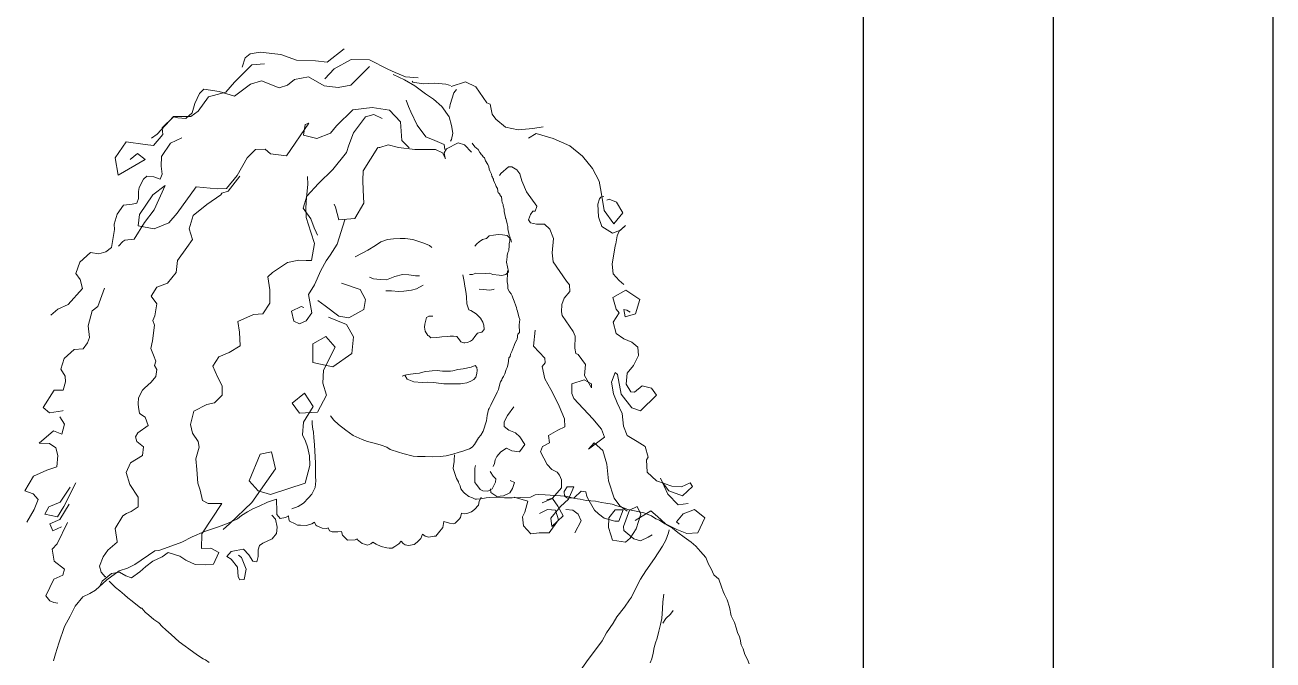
# Model space of a CAD drawing. Header units: centimetres. Extents: x 77721 to 213373, y -51694 to -17847.
# Drawn here: x 110165.2 to 110244.7, y -18913 to -18872.5 of the extents above; entities that cross this region are included whole.
import ezdxf

# ---------------------------------------------------------------- set-up
doc = ezdxf.new("R2010")
doc.units = ezdxf.units.CM
doc.header["$LTSCALE"] = 5
doc.header["$MEASUREMENT"] = 0
doc.layers.add('A-FURN', color=25, linetype='Continuous', lineweight=15, true_color=0xa46651)
doc.layers.add('KOTI', color=4, linetype='Continuous')

# ---------------------------------------------------------------- blocks, each defined once
blk = doc.blocks.new('PEOPLE11')
at = {"linetype": 'Continuous'}
for points in [[(-0.03568, 1.00015), (-0.04184, 0.99535), (-0.04612, 0.99587), (-0.05301, 0.99608), (-0.05865, 0.99817), (-0.06617, 0.99901), (-0.06983, 0.99838), (-0.07171, 0.99692), (-0.07275, 0.99357)], [(-0.00873, 0.9896), (-0.01332, 0.99002), (-0.01708, 0.99159), (-0.0198, 0.99284), (-0.02648, 0.99618), (-0.03306, 0.99629), (-0.03933, 0.99295), (-0.04267, 0.98929)], [(-0.02638, 0.99378), (-0.03327, 0.98699), (-0.03787, 0.98616), (-0.04299, 0.98678), (-0.04863, 0.99002), (-0.05375, 0.98908), (-0.05625, 0.98699), (-0.05928, 0.98605), (-0.06576, 0.98856), (-0.06973, 0.98731), (-0.07558, 0.98292), (-0.08111, 0.9847), (-0.08675, 0.98553), (-0.08832, 0.98396), (-0.08999, 0.98031), (-0.09103, 0.97686), (-0.09323, 0.97488), (-0.09615, 0.97509), (-0.09782, 0.9755), (-0.1019, 0.97143), (-0.10169, 0.96903), (-0.10503, 0.96506), (-0.10806, 0.96537), (-0.11495, 0.96631), (-0.11903, 0.96057), (-0.11788, 0.9542), (-0.10806, 0.95994), (-0.11088, 0.96213), (-0.11359, 0.95994)], [(-0.06461, 0.99472), (-0.0692, 0.99441), (-0.07558, 0.98804), (-0.07871, 0.98438), (-0.08508, 0.98271), (-0.08884, 0.97749), (-0.09145, 0.97561), (-0.09772, 0.97561), (-0.10367, 0.96913), (-0.10576, 0.96767)], [(0.00308, 0.96663), (0.00339, 0.96725), (0.00391, 0.96945), (0.00339, 0.97227), (0.00255, 0.9754), (-0.00016, 0.97916), (-0.00319, 0.98188), (-0.00601, 0.98386), (-0.00998, 0.98678), (-0.01374, 0.98887), (-0.01781, 0.99086)], [(0.00308, 0.98689), (0.0013, 0.98731), (-0.00277, 0.98772), (-0.00685, 0.98752), (-0.01061, 0.98804), (-0.01092, 0.98846)], [(0.00328, 0.98647), (0.00851, 0.98814), (0.01227, 0.98637), (0.01624, 0.98052), (0.01749, 0.9801), (0.01822, 0.97644), (0.01958, 0.97456), (0.02303, 0.97174), (0.02773, 0.9707), (0.03305, 0.97122), (0.03671, 0.97185)], [(0.00099, 0.9636), (0.00078, 0.96537), (-0.00267, 0.96683), (-0.00591, 0.96819), (-0.00904, 0.97237), (-0.01144, 0.97728), (-0.01228, 0.97916), (-0.01311, 0.98156)], [(0.00527, 0.98543), (0.00422, 0.98417), (0.00287, 0.97989), (0.00266, 0.97843)], [(-0.01197, 0.96412), (-0.01468, 0.96683), (-0.0151, 0.97362), (-0.01917, 0.97791), (-0.02544, 0.97885), (-0.03244, 0.97801), (-0.0385, 0.97216), (-0.04058, 0.96955), (-0.0456, 0.96757), (-0.0504, 0.96882), (-0.04988, 0.97268), (-0.04852, 0.9731), (-0.05667, 0.9613), (-0.06252, 0.96193), (-0.0644, 0.9637), (-0.06795, 0.9636), (-0.07098, 0.96057), (-0.07463, 0.95409), (-0.0785, 0.94929), (-0.08184, 0.94918), (-0.08947, 0.94991), (-0.09646, 0.94041), (-0.09949, 0.93686), (-0.10482, 0.93466), (-0.11067, 0.93581), (-0.11015, 0.93989), (-0.10524, 0.94709), (-0.10075, 0.95044), (-0.10482, 0.94156), (-0.10837, 0.93696), (-0.11203, 0.9309), (-0.11547, 0.93049), (-0.11621, 0.93007), (-0.11777, 0.92829)], [(-0.02178, 0.97488), (-0.02481, 0.97624), (-0.02795, 0.9755), (-0.03223, 0.96965), (-0.0339, 0.96516), (-0.03484, 0.96245), (-0.03975, 0.95629), (-0.04497, 0.95117), (-0.04925, 0.94657), (-0.05061, 0.94218), (-0.04779, 0.93832), (-0.04654, 0.93508), (-0.04581, 0.93341), (-0.04539, 0.93237)], [(-0.09479, 0.96777), (-0.09887, 0.96589), (-0.10211, 0.96099), (-0.10221, 0.95743), (-0.1019, 0.95461), (-0.10263, 0.95273), (-0.10493, 0.95357), (-0.10743, 0.95378), (-0.10869, 0.95273), (-0.11025, 0.9497), (-0.11046, 0.94824), (-0.11046, 0.94574), (-0.11109, 0.94396), (-0.11286, 0.94365), (-0.116, 0.94333), (-0.11829, 0.93999), (-0.11934, 0.93634), (-0.11923, 0.93446), (-0.12028, 0.92788), (-0.12237, 0.92631), (-0.12498, 0.92558), (-0.12801, 0.9261), (-0.13187, 0.92255), (-0.13334, 0.91837), (-0.13177, 0.91618), (-0.13093, 0.91294), (-0.13605, 0.90709), (-0.13992, 0.90542), (-0.14242, 0.90322)], [(0.03149, 0.96767), (0.0342, 0.96934), (0.04047, 0.96757), (0.04642, 0.96485), (0.05112, 0.96109), (0.05478, 0.9566), (0.05718, 0.952), (0.05791, 0.94803), (0.05896, 0.94135), (0.06251, 0.93654), (0.06575, 0.94051), (0.06345, 0.94438), (0.06073, 0.94542), (0.06, 0.94511)], [(0.01091, 0.96589), (0.01185, 0.96454), (0.0131, 0.96349), (0.01373, 0.96245), (0.01383, 0.96234), (0.01436, 0.96161), (0.01456, 0.96151), (0.01498, 0.96088), (0.0154, 0.96046), (0.01561, 0.95984), (0.01582, 0.95942), (0.01665, 0.95806), (0.01676, 0.95785), (0.01697, 0.95723), (0.01707, 0.95639), (0.01739, 0.95576), (0.0177, 0.95503), (0.01791, 0.95451), (0.01812, 0.95388), (0.01833, 0.95347), (0.01843, 0.95305), (0.01874, 0.95273), (0.01874, 0.95242), (0.01906, 0.95148), (0.01937, 0.95075), (0.01968, 0.95012), (0.01968, 0.95012), (0.01989, 0.9497), (0.0201, 0.94939), (0.02021, 0.94918), (0.02031, 0.94856), (0.02031, 0.94835), (0.02041, 0.94782), (0.02062, 0.94762), (0.02094, 0.9473), (0.02104, 0.94709), (0.02135, 0.94657), (0.02156, 0.94626), (0.02156, 0.94594), (0.02167, 0.94553), (0.02167, 0.9449), (0.02188, 0.94438), (0.02198, 0.94406), (0.02219, 0.94354), (0.02219, 0.94302), (0.02229, 0.94271), (0.0224, 0.94218), (0.02261, 0.94177), (0.02261, 0.94156), (0.02261, 0.94114), (0.02261, 0.94093), (0.02282, 0.93989), (0.02292, 0.93926), (0.02303, 0.93895), (0.02303, 0.93853), (0.02313, 0.93842), (0.02344, 0.93759), (0.02365, 0.93654), (0.02376, 0.93602), (0.02376, 0.93602), (0.02386, 0.9355), (0.02386, 0.9354), (0.02397, 0.93487), (0.02397, 0.93466), (0.02438, 0.93237), (0.0247, 0.93164), (0.02459, 0.93111), (0.02459, 0.93017), (0.02438, 0.92934), (0.02438, 0.92882), (0.02438, 0.92808), (0.02428, 0.92725), (0.02428, 0.92673), (0.02397, 0.92599), (0.02365, 0.92495), (0.02365, 0.92443), (0.02344, 0.92255), (0.02417, 0.9191), (0.02376, 0.91931), (0.02376, 0.91827), (0.02376, 0.91753), (0.02365, 0.91659), (0.02365, 0.91534), (0.02386, 0.91409), (0.02397, 0.91294), (0.02397, 0.91283), (0.02449, 0.91169), (0.02511, 0.91095), (0.02543, 0.91022), (0.02574, 0.90949), (0.02595, 0.90897), (0.02626, 0.90834), (0.02679, 0.90667), (0.0271, 0.90604), (0.0271, 0.90604), (0.0272, 0.90531), (0.02741, 0.90469), (0.02793, 0.9026), (0.02825, 0.90166), (0.02814, 0.90072), (0.02804, 0.89967), (0.02814, 0.89685), (0.02752, 0.89633), (0.02741, 0.8957), (0.02741, 0.89529), (0.02731, 0.89445), (0.0272, 0.89424), (0.02647, 0.89288), (0.02616, 0.89215), (0.02585, 0.89121), (0.02574, 0.8909), (0.02532, 0.88996), (0.02491, 0.88902), (0.0247, 0.88818), (0.02428, 0.88766), (0.02407, 0.88547), (0.02365, 0.88422), (0.02334, 0.88338), (0.02282, 0.88181), (0.02229, 0.88087), (0.02188, 0.88014), (0.02167, 0.87962), (0.02125, 0.87889), (0.02094, 0.87816), (0.02052, 0.87617), (0.02, 0.87513), (0.01968, 0.87429), (0.01906, 0.87325), (0.01853, 0.8722), (0.01812, 0.87126), (0.0177, 0.87043), (0.01707, 0.86928), (0.01686, 0.86886), (0.01645, 0.86667), (0.01613, 0.86468), (0.01488, 0.86103), (0.01404, 0.85946), (0.01321, 0.85852), (0.01174, 0.85612), (0.01091, 0.85518), (0.00997, 0.85455), (0.00882, 0.85413), (0.00715, 0.85361), (0.00621, 0.8533), (0.00391, 0.85257), (0.00151, 0.85204), (-0.00068, 0.85173), (-0.00361, 0.85163), (-0.00622, 0.85173), (-0.00789, 0.85173), (-0.00894, 0.85173), (-0.0105, 0.85184), (-0.01426, 0.85288), (-0.01593, 0.8533), (-0.01886, 0.85424), (-0.02011, 0.85518), (-0.0222, 0.85591), (-0.02419, 0.85643), (-0.02711, 0.85727), (-0.02909, 0.858), (-0.03233, 0.85936), (-0.03505, 0.86134), (-0.03766, 0.86343), (-0.03944, 0.865), (-0.04058, 0.86656)], [(-0.02335, 0.96422), (-0.02878, 0.95576), (-0.02889, 0.95221), (-0.02878, 0.94876), (-0.02847, 0.94406), (-0.03181, 0.93842), (-0.03756, 0.9379), (-0.03881, 0.9425), (-0.03933, 0.94365)], [(0.0107, 0.96255), (0.00819, 0.96527), (0.00579, 0.966), (0.00161, 0.96381), (0.00078, 0.96234), (0.00109, 0.96036), (0.0012, 0.96025), (0.00015, 0.96234), (-0.00246, 0.96349), (-0.00559, 0.96349), (-0.00998, 0.96349), (-0.01583, 0.96422), (-0.01969, 0.96527), (-0.02262, 0.96433), (-0.02314, 0.96433)], [(0.02083, 0.95409), (0.02135, 0.95482), (0.02417, 0.95723), (0.02532, 0.95723), (0.0272, 0.95618), (0.02825, 0.95472), (0.02898, 0.95211), (0.03075, 0.94814), (0.03441, 0.94292), (0.03441, 0.94281), (0.03389, 0.94104), (0.03295, 0.94104), (0.03211, 0.93989), (0.03149, 0.9379), (0.03222, 0.93686), (0.03431, 0.93634), (0.03723, 0.93634), (0.03922, 0.93456), (0.04057, 0.93111), (0.04005, 0.92589), (0.04047, 0.92265), (0.04527, 0.91555), (0.04632, 0.9143), (0.04642, 0.91179), (0.04444, 0.90939), (0.0436, 0.90709), (0.0435, 0.90448), (0.04371, 0.90312), (0.04768, 0.89727), (0.04841, 0.8956), (0.0483, 0.89121), (0.04862, 0.88923), (0.04956, 0.88892), (0.05217, 0.88526), (0.05185, 0.88129), (0.05436, 0.8768), (0.05436, 0.87816), (0.05164, 0.87972), (0.04715, 0.87826), (0.04715, 0.87471), (0.04799, 0.87283), (0.05488, 0.86552), (0.05802, 0.86165), (0.05906, 0.85883), (0.05332, 0.85445), (0.0553, 0.85674), (0.05854, 0.85392), (0.06, 0.84902), (0.06052, 0.84285), (0.06261, 0.83659), (0.0647, 0.83377), (0.06731, 0.83189)], [(-0.12237, 0.80807), (-0.12268, 0.80797), (-0.12404, 0.80964), (-0.12467, 0.81183), (-0.12341, 0.81517), (-0.12164, 0.81768), (-0.11829, 0.8205), (-0.11829, 0.82081), (-0.11903, 0.82551), (-0.11621, 0.83011), (-0.11485, 0.83105), (-0.11318, 0.83168), (-0.11057, 0.83345), (-0.11067, 0.8369), (-0.1137, 0.8416), (-0.11495, 0.84588), (-0.11339, 0.84943), (-0.109, 0.85215), (-0.10869, 0.85528), (-0.11109, 0.85716), (-0.11161, 0.85894), (-0.11077, 0.8604), (-0.10701, 0.86301), (-0.10806, 0.86604), (-0.10983, 0.86719), (-0.11015, 0.8675), (-0.11046, 0.86959), (-0.11067, 0.87095), (-0.11046, 0.87314), (-0.109, 0.87586), (-0.10827, 0.87669), (-0.10587, 0.87878), (-0.10419, 0.88087), (-0.10378, 0.88338), (-0.10472, 0.88495), (-0.10419, 0.88651), (-0.10503, 0.88871), (-0.10607, 0.89111), (-0.10545, 0.89382), (-0.10472, 0.89957), (-0.10524, 0.90124), (-0.10461, 0.90302), (-0.10378, 0.9074), (-0.10587, 0.91012), (-0.10378, 0.91336), (-0.09991, 0.91492), (-0.09678, 0.91879), (-0.09626, 0.92317), (-0.09291, 0.92788), (-0.09082, 0.9308), (-0.09208, 0.93466), (-0.09062, 0.93947), (-0.0856, 0.94354), (-0.08059, 0.94699), (-0.08017, 0.94762), (-0.07787, 0.94835), (-0.07359, 0.95378)], [(-0.12456, 0.80452), (-0.12373, 0.8063), (-0.12038, 0.80912), (-0.11746, 0.80964), (-0.11516, 0.80828), (-0.11307, 0.80755), (-0.11004, 0.80974), (-0.10785, 0.81173), (-0.10524, 0.81361), (-0.1019, 0.81517), (-0.0997, 0.81674), (-0.09542, 0.81549), (-0.09333, 0.81402), (-0.08988, 0.81246), (-0.08623, 0.81235), (-0.0832, 0.81256), (-0.08132, 0.81674), (-0.08424, 0.81831), (-0.08759, 0.8182), (-0.08748, 0.82363), (-0.08017, 0.8346), (-0.08518, 0.8346), (-0.08717, 0.83575), (-0.08811, 0.83951), (-0.08894, 0.84202), (-0.08926, 0.84703), (-0.08968, 0.8509), (-0.08842, 0.85518), (-0.08884, 0.85716), (-0.09082, 0.8603), (-0.09156, 0.86343), (-0.09041, 0.86823), (-0.0856, 0.87064), (-0.08289, 0.87126), (-0.08007, 0.87408), (-0.08007, 0.87753), (-0.08174, 0.88077), (-0.08341, 0.88463), (-0.08122, 0.88808), (-0.07756, 0.88965), (-0.07349, 0.89205), (-0.0738, 0.89706), (-0.07432, 0.90093), (-0.06868, 0.90343), (-0.06523, 0.90375), (-0.06273, 0.90761), (-0.06273, 0.91242), (-0.06346, 0.91712), (-0.06168, 0.91879), (-0.05625, 0.92244), (-0.05218, 0.92328), (-0.04946, 0.92307), (-0.04758, 0.92317), (-0.04643, 0.92934), (-0.04779, 0.93341), (-0.04946, 0.93874), (-0.04957, 0.94229), (-0.04936, 0.94605), (-0.04884, 0.95075), (-0.04894, 0.95367)], [(0.06616, 0.9144), (0.06449, 0.91586), (0.0623, 0.91827), (0.06188, 0.92182), (0.06303, 0.9285), (0.06324, 0.92923), (0.06376, 0.93205), (0.06439, 0.93383), (0.06669, 0.93592), (0.06491, 0.93414), (0.06199, 0.9331), (0.05812, 0.9355), (0.05687, 0.93905), (0.05666, 0.94365), (0.05728, 0.94553), (0.05781, 0.94615), (0.05885, 0.94647)], [(-0.03536, 0.9379), (-0.03818, 0.92913), (-0.04079, 0.92505), (-0.04215, 0.92297), (-0.04414, 0.91952), (-0.04643, 0.9143), (-0.04863, 0.91075), (-0.04748, 0.90406), (-0.04946, 0.90114), (-0.05186, 0.90009), (-0.05395, 0.90103), (-0.05479, 0.90469), (-0.05134, 0.90636), (-0.0503, 0.90604)], [(0.02522, 0.92976), (0.02501, 0.9308), (0.02459, 0.93122), (0.02365, 0.93226), (0.02198, 0.93247), (0.02041, 0.93258), (0.01864, 0.93237), (0.01707, 0.93205), (0.01613, 0.93111), (0.01467, 0.9308), (0.01352, 0.92996), (0.01268, 0.92923), (0.01185, 0.9284)], [(-0.00371, 0.92788), (-0.00455, 0.92861), (-0.00664, 0.92944), (-0.00883, 0.93017), (-0.01061, 0.9308), (-0.01343, 0.93111), (-0.01531, 0.93111), (-0.01771, 0.93101), (-0.0199, 0.9308), (-0.02231, 0.92996), (-0.02419, 0.92861), (-0.02701, 0.92694), (-0.02909, 0.92579), (-0.03171, 0.92443)], [(-0.00821, 0.91753), (-0.00967, 0.91753), (-0.01217, 0.91785), (-0.01437, 0.91806), (-0.01719, 0.91733), (-0.02022, 0.91607), (-0.02251, 0.91618), (-0.02492, 0.91649), (-0.02648, 0.91701)], [(0.00757, 0.91795), (0.00778, 0.9167), (0.00798, 0.91545), (0.0083, 0.91377), (0.0084, 0.91315), (0.00872, 0.91116), (0.00882, 0.90981), (0.00903, 0.9074), (0.00966, 0.90521), (0.01039, 0.9049), (0.01237, 0.90375), (0.01394, 0.90218), (0.01477, 0.90072), (0.01519, 0.89957), (0.0153, 0.898), (0.01446, 0.89706), (0.01289, 0.89664), (0.01185, 0.89539), (0.01101, 0.89424), (0.01028, 0.89372), (0.00924, 0.8933), (0.0083, 0.89309), (0.00788, 0.8932), (0.00684, 0.89351), (0.00631, 0.89424), (0.00537, 0.8955), (0.00412, 0.8956), (0.00297, 0.8956), (0.00182, 0.89539), (-0.00006, 0.89529), (-0.001, 0.89518), (-0.00204, 0.89508), (-0.00413, 0.89497), (-0.00486, 0.8957), (-0.00518, 0.89581), (-0.00612, 0.89738), (-0.00643, 0.89884), (-0.00632, 0.89999), (-0.0057, 0.90239), (-0.00486, 0.90291), (-0.00424, 0.90291), (-0.0034, 0.90281)], [(0.00997, 0.91806), (0.01101, 0.91806), (0.01227, 0.91847), (0.01582, 0.91837), (0.01728, 0.91847), (0.01843, 0.91806), (0.02073, 0.91774), (0.02177, 0.91764), (0.02313, 0.91806), (0.02417, 0.919)], [(-0.12289, 0.91304), (-0.12529, 0.90636), (-0.12738, 0.90479), (-0.12884, 0.89936), (-0.12832, 0.89508), (-0.12905, 0.89309), (-0.13062, 0.891), (-0.13386, 0.89069), (-0.13751, 0.88745), (-0.13877, 0.88359), (-0.1372, 0.88098), (-0.1371, 0.87889), (-0.13793, 0.87586), (-0.14117, 0.87586), (-0.14524, 0.86959), (-0.14284, 0.86761), (-0.13814, 0.86834), (-0.13793, 0.86855)], [(-0.03662, 0.91482), (-0.02983, 0.91252), (-0.02795, 0.90887), (-0.02847, 0.90531), (-0.034, 0.90228), (-0.03756, 0.90281), (-0.04257, 0.90657), (-0.04518, 0.90855)], [(-0.00695, 0.91409), (-0.00935, 0.91283), (-0.01113, 0.91231), (-0.01395, 0.912), (-0.01593, 0.91189), (-0.01844, 0.9121), (-0.02043, 0.9121)], [(0.01342, 0.91273), (0.01509, 0.91252), (0.01728, 0.91231), (0.01864, 0.91252), (0.01895, 0.91273)], [(0.08956, 0.8346), (0.0859, 0.83418), (0.08214, 0.83805), (0.07943, 0.8439), (0.08016, 0.84233), (0.08246, 0.8393), (0.08747, 0.83742), (0.09113, 0.84087), (0.09029, 0.84212), (0.08716, 0.84066), (0.08361, 0.84097), (0.07807, 0.84285), (0.07462, 0.84609), (0.07441, 0.85048), (0.07504, 0.85152), (0.07389, 0.85539), (0.07097, 0.85716), (0.06731, 0.85936), (0.06606, 0.8628), (0.06554, 0.8674), (0.06376, 0.87126), (0.0624, 0.87461), (0.06167, 0.87878), (0.06303, 0.88233), (0.06387, 0.8816), (0.06512, 0.8745), (0.06909, 0.86949), (0.07222, 0.86844), (0.07797, 0.87408), (0.07619, 0.87659), (0.07285, 0.87753), (0.07003, 0.87513), (0.06867, 0.87534), (0.067, 0.87805), (0.06731, 0.88213), (0.06961, 0.88495), (0.07149, 0.8885), (0.07118, 0.89153), (0.06909, 0.89341), (0.06616, 0.89466), (0.06334, 0.89654), (0.0623, 0.90072), (0.06439, 0.90406), (0.06334, 0.90542), (0.06209, 0.9097), (0.06689, 0.91231), (0.07201, 0.90897), (0.07034, 0.90375), (0.06658, 0.9026), (0.06616, 0.90531), (0.06721, 0.9051), (0.06846, 0.90427)], [(-0.04132, 0.90249), (-0.03484, 0.89988), (-0.03223, 0.89529), (-0.03286, 0.88923), (-0.03975, 0.88442), (-0.04706, 0.88599), (-0.04706, 0.89278), (-0.04236, 0.89539), (-0.03891, 0.89153), (-0.0432, 0.88317), (-0.0434, 0.87847), (-0.04205, 0.87408), (-0.04539, 0.86792), (-0.05186, 0.8675), (-0.05458, 0.87116), (-0.05009, 0.87481), (-0.04696, 0.87001), (-0.05051, 0.86427), (-0.05082, 0.85967), (-0.04978, 0.85737), (-0.04894, 0.85528), (-0.04831, 0.85204), (-0.04821, 0.84849), (-0.04988, 0.84202), (-0.06252, 0.83794), (-0.06701, 0.8392), (-0.07025, 0.84285), (-0.06617, 0.85257), (-0.0621, 0.8534), (-0.06064, 0.84724), (-0.06931, 0.83502), (-0.07735, 0.82719), (-0.07975, 0.8252)], [(0.03807, 0.83596), (0.04016, 0.83659), (0.04339, 0.84035), (0.0435, 0.84327), (0.04277, 0.84494), (0.04183, 0.84599), (0.03995, 0.84703), (0.03817, 0.84881), (0.03577, 0.85351), (0.0365, 0.85539), (0.03911, 0.85674), (0.03869, 0.85936), (0.04214, 0.86134), (0.04465, 0.86259), (0.04454, 0.86541), (0.04256, 0.87011), (0.0412, 0.87283), (0.03953, 0.87617), (0.03733, 0.88004), (0.03639, 0.88453), (0.03744, 0.88589), (0.03733, 0.88756), (0.03326, 0.89194), (0.03389, 0.89779)], [(-0.01458, 0.88098), (-0.01353, 0.88139), (-0.01238, 0.8816), (-0.00967, 0.88192), (-0.00821, 0.88213), (-0.00612, 0.88265), (-0.00476, 0.88286), (-0.00361, 0.88296), (-0.00173, 0.88307), (-0.00079, 0.88296), (0.00015, 0.88286), (0.0014, 0.88286), (0.00308, 0.88286), (0.00391, 0.88296), (0.00569, 0.88338), (0.00767, 0.88369), (0.0106, 0.88432), (0.01206, 0.88484), (0.01258, 0.88411), (0.01279, 0.88317), (0.01258, 0.88202), (0.01227, 0.88066), (0.01154, 0.87983), (0.01039, 0.8792), (0.00903, 0.87857), (0.00746, 0.87837), (0.00673, 0.87826), (0.00475, 0.87816), (0.00349, 0.87816), (0.00067, 0.87826), (-0.00131, 0.87847), (-0.00298, 0.87868), (-0.00538, 0.87878), (-0.00726, 0.87868), (-0.01029, 0.87899), (-0.0127, 0.87993), (-0.01353, 0.88139)], [(0.02605, 0.8698), (0.02376, 0.86667), (0.02261, 0.86437), (0.02261, 0.8627), (0.02428, 0.86134), (0.02668, 0.8604), (0.02825, 0.85894), (0.03013, 0.85612), (0.02814, 0.85351), (0.02532, 0.85382), (0.02344, 0.85476), (0.02135, 0.85351), (0.01989, 0.85173), (0.01927, 0.85048), (0.01906, 0.84922), (0.01853, 0.84808)], [(-0.13918, 0.86615), (-0.13741, 0.86353), (-0.13845, 0.85988), (-0.14138, 0.86113), (-0.1466, 0.85664), (-0.14284, 0.85654), (-0.14065, 0.85486), (-0.13992, 0.85215), (-0.14023, 0.84797), (-0.14389, 0.84672), (-0.14869, 0.84463), (-0.15182, 0.8393), (-0.1489, 0.83815), (-0.14702, 0.83606), (-0.14848, 0.83241), (-0.15109, 0.82781)], [(-0.04727, 0.86489), (-0.04727, 0.86353), (-0.04706, 0.86165), (-0.04685, 0.86061), (-0.04664, 0.85862), (-0.04643, 0.85601), (-0.04633, 0.85372), (-0.04612, 0.84943), (-0.04612, 0.84797), (-0.04612, 0.84442), (-0.04602, 0.84285), (-0.04622, 0.84045), (-0.04737, 0.83805), (-0.04863, 0.83669), (-0.05051, 0.83481), (-0.05239, 0.83356), (-0.05469, 0.83272)], [(0.00454, 0.85236), (0.00454, 0.85204), (0.00443, 0.85079), (0.00433, 0.84985), (0.00412, 0.84849), (0.00402, 0.84734), (0.00433, 0.8463), (0.00485, 0.84484), (0.00527, 0.84379), (0.0059, 0.84254), (0.006, 0.84233), (0.00652, 0.84108), (0.00684, 0.83993), (0.00778, 0.83878), (0.00819, 0.83836), (0.00976, 0.83721), (0.01101, 0.83669), (0.01206, 0.83627), (0.01248, 0.83617), (0.01404, 0.83638), (0.01603, 0.83669), (0.01739, 0.83679), (0.01989, 0.8369), (0.02271, 0.83669), (0.02417, 0.83669), (0.02501, 0.83669), (0.02553, 0.83669), (0.02867, 0.83679), (0.03222, 0.8369), (0.03389, 0.83774), (0.03493, 0.83794), (0.03754, 0.83784), (0.0411, 0.83753), (0.04496, 0.83732), (0.0483, 0.83648), (0.05018, 0.83617), (0.05248, 0.83575), (0.05582, 0.83554), (0.05802, 0.83502), (0.05958, 0.83471), (0.06188, 0.83439), (0.06355, 0.83377), (0.06543, 0.83324), (0.06763, 0.83241), (0.07003, 0.83199), (0.07337, 0.83126), (0.07619, 0.83011), (0.07776, 0.82907), (0.07911, 0.82854), (0.0811, 0.82719), (0.08381, 0.82562), (0.0858, 0.82405), (0.0881, 0.82238), (0.0906, 0.82061), (0.09238, 0.81904), (0.09405, 0.81716), (0.09593, 0.81497), (0.09698, 0.81256), (0.09792, 0.81089), (0.09886, 0.8087), (0.10074, 0.80703), (0.10168, 0.80431), (0.1023, 0.80264), (0.10272, 0.80149), (0.10376, 0.79961), (0.1046, 0.7969), (0.10523, 0.79376), (0.10638, 0.79125), (0.107, 0.78937), (0.10753, 0.7876), (0.10826, 0.78614), (0.10847, 0.7852), (0.10888, 0.78321), (0.10951, 0.78175), (0.11014, 0.77966), (0.11108, 0.77778), (0.1117, 0.77621)], [(0.01216, 0.84849), (0.01195, 0.84755), (0.01195, 0.84484), (0.01195, 0.84233), (0.01248, 0.8416), (0.01383, 0.83972), (0.01477, 0.8393), (0.01665, 0.83909), (0.01822, 0.83993), (0.01937, 0.84244), (0.01958, 0.84358), (0.01853, 0.84463), (0.01749, 0.8463)], [(-0.13532, 0.84056), (-0.13898, 0.83512), (-0.14315, 0.83345), (-0.14462, 0.83074), (-0.14002, 0.8298), (-0.13762, 0.83356), (-0.13334, 0.84212)], [(0.01759, 0.83993), (0.0177, 0.83868), (0.01989, 0.83721), (0.02229, 0.83742), (0.02459, 0.83857), (0.02564, 0.84014), (0.02637, 0.84233), (0.0248, 0.84306)], [(0.03639, 0.83491), (0.04016, 0.83648), (0.04214, 0.83366), (0.04402, 0.83011), (0.03995, 0.82625), (0.03953, 0.82927), (0.04308, 0.83356), (0.046, 0.83627), (0.04788, 0.84066), (0.04548, 0.84066), (0.04444, 0.83899), (0.04454, 0.83732), (0.04559, 0.83659), (0.04809, 0.83669), (0.0506, 0.83909), (0.05227, 0.83888), (0.05269, 0.83721), (0.05394, 0.83471), (0.0554, 0.8322), (0.05687, 0.83084), (0.05896, 0.82927), (0.06282, 0.82823), (0.06428, 0.82823), (0.06585, 0.8323), (0.06303, 0.8323), (0.06063, 0.82938), (0.06052, 0.82593), (0.06136, 0.82322), (0.06199, 0.82134), (0.06679, 0.82061), (0.06846, 0.82207), (0.07065, 0.82541), (0.07233, 0.83074), (0.07097, 0.83356), (0.06825, 0.8322), (0.06606, 0.82625), (0.06616, 0.82478), (0.06971, 0.82175), (0.07222, 0.82102), (0.07504, 0.82238), (0.0765, 0.82322)], [(-0.14138, 0.77736), (-0.14075, 0.77987), (-0.1395, 0.78373), (-0.13741, 0.78979), (-0.13532, 0.79355), (-0.13354, 0.79721), (-0.13072, 0.80066), (-0.12822, 0.80191), (-0.12613, 0.80306), (-0.12206, 0.80682), (-0.11756, 0.81006), (-0.11453, 0.8111), (-0.11182, 0.81246), (-0.10451, 0.81737), (-0.10305, 0.81747), (-0.0997, 0.81873), (-0.09479, 0.82061), (-0.09093, 0.82249), (-0.08644, 0.82447), (-0.08142, 0.82614), (-0.07787, 0.8275), (-0.07453, 0.82907), (-0.07296, 0.83021), (-0.07087, 0.83157), (-0.06889, 0.83272), (-0.06659, 0.83366), (-0.06356, 0.83512), (-0.06033, 0.83627), (-0.06033, 0.83471), (-0.06022, 0.83303), (-0.06012, 0.83063), (-0.05897, 0.82917), (-0.05698, 0.82959), (-0.05594, 0.83011), (-0.05583, 0.82896), (-0.05552, 0.82823), (-0.05343, 0.82719), (-0.0526, 0.82677), (-0.05155, 0.82677), (-0.04936, 0.82666), (-0.04748, 0.82719), (-0.04643, 0.82781), (-0.04602, 0.82677), (-0.0456, 0.82645), (-0.04372, 0.82562), (-0.04194, 0.82551), (-0.04142, 0.82572), (-0.041, 0.82468), (-0.04006, 0.82426), (-0.03797, 0.82426), (-0.03662, 0.82447), (-0.0363, 0.82311), (-0.03442, 0.82123), (-0.03171, 0.82144), (-0.03098, 0.82175), (-0.03087, 0.82155), (-0.02909, 0.82008), (-0.02826, 0.81987), (-0.02721, 0.81946), (-0.02596, 0.81998), (-0.02523, 0.8205), (-0.0246, 0.82019), (-0.02398, 0.81977), (-0.0222, 0.81893), (-0.02011, 0.81852), (-0.01928, 0.81841), (-0.01813, 0.81831), (-0.01719, 0.81893), (-0.01573, 0.81998), (-0.01489, 0.82092), (-0.01416, 0.82008), (-0.01343, 0.81956), (-0.01228, 0.81935), (-0.01019, 0.81967), (-0.00904, 0.82061), (-0.00779, 0.82186), (-0.00716, 0.82343), (-0.00622, 0.8228), (-0.00486, 0.82238), (-0.00288, 0.82269), (-0.00225, 0.82269), (-0.00131, 0.82395), (0.00026, 0.82593), (0.00067, 0.82813), (0.00266, 0.8275), (0.00422, 0.82719), (0.00475, 0.8275), (0.00621, 0.82896), (0.00673, 0.82959), (0.00704, 0.83115), (0.00809, 0.83084), (0.00903, 0.83095), (0.0107, 0.83157), (0.01174, 0.83251), (0.01321, 0.83408), (0.01352, 0.83533), (0.01415, 0.8369)], [(0.02626, 0.837), (0.03117, 0.83554), (0.03013, 0.83147), (0.02919, 0.8298), (0.02961, 0.82645), (0.03232, 0.82363), (0.03535, 0.82395), (0.03901, 0.82395), (0.04235, 0.82865), (0.0412, 0.8322), (0.03838, 0.83251), (0.03545, 0.83095)], [(-0.13574, 0.83439), (-0.13918, 0.82875), (-0.14274, 0.82719), (-0.14169, 0.82468), (-0.13856, 0.82614)], [(0.04496, 0.83241), (0.04757, 0.8322), (0.04945, 0.83074), (0.0506, 0.82833), (0.0483, 0.82395)], [(0.07024, 0.82844), (0.07598, 0.83199), (0.07838, 0.8299), (0.08131, 0.82719), (0.08538, 0.8252), (0.08904, 0.82374), (0.09311, 0.82395), (0.09562, 0.82938), (0.09186, 0.83251), (0.08768, 0.83084), (0.08528, 0.82802), (0.08632, 0.82708)], [(-0.13636, 0.82771), (-0.14012, 0.81998), (-0.1419, 0.81799), (-0.14117, 0.81361), (-0.13741, 0.81068), (-0.13804, 0.80859), (-0.14127, 0.80703), (-0.1442, 0.80107), (-0.14274, 0.79919), (-0.14127, 0.79857), (-0.13992, 0.79836)], [(-0.062, 0.83042), (-0.06064, 0.82896), (-0.06001, 0.82604), (-0.06033, 0.82374), (-0.06189, 0.82175), (-0.06523, 0.82019), (-0.06649, 0.81935), (-0.06691, 0.81779), (-0.06691, 0.81528), (-0.06743, 0.8134), (-0.06889, 0.81361), (-0.07035, 0.81591), (-0.07234, 0.81799), (-0.07495, 0.81758), (-0.07672, 0.81716), (-0.0784, 0.81538), (-0.07683, 0.81434), (-0.07443, 0.81141), (-0.07422, 0.80797), (-0.07359, 0.80682), (-0.07202, 0.80692), (-0.07129, 0.81068), (-0.07296, 0.81497), (-0.07411, 0.8158)], [(-0.12122, 0.8063), (-0.11882, 0.8041), (-0.11735, 0.80285), (-0.11558, 0.80139), (-0.11433, 0.80024), (-0.11276, 0.79909), (-0.10963, 0.79658), (-0.10931, 0.79648), (-0.10806, 0.79512), (-0.1067, 0.79397), (-0.10493, 0.7924), (-0.10305, 0.79115), (-0.1019, 0.7899), (-0.10054, 0.78864), (-0.09866, 0.78697), (-0.0972, 0.78561), (-0.09573, 0.78426), (-0.09354, 0.78269), (-0.09218, 0.78175), (-0.08905, 0.77945), (-0.08696, 0.77809), (-0.08612, 0.77768), (-0.08477, 0.77674)], [(0.05029, 0.77371), (0.05311, 0.77778), (0.05551, 0.78091), (0.05822, 0.78457), (0.05979, 0.78749), (0.06219, 0.79105), (0.06355, 0.79334), (0.06637, 0.7969), (0.06825, 0.79951), (0.06888, 0.80055), (0.07097, 0.80473), (0.07222, 0.80703), (0.0741, 0.81016), (0.07734, 0.81465), (0.08026, 0.81914), (0.08141, 0.82123), (0.08235, 0.82395), (0.08267, 0.8251)], [(0.07577, 0.77663), (0.07629, 0.77809), (0.07682, 0.78018), (0.07713, 0.78217), (0.07765, 0.78384), (0.07828, 0.78561), (0.07891, 0.78812), (0.07953, 0.79052), (0.07995, 0.79272), (0.08026, 0.79627), (0.08037, 0.79878), (0.08068, 0.8016)], [(0.08037, 0.79105), (0.08141, 0.79272), (0.08308, 0.79439), (0.08413, 0.79564)]]:
    blk.add_lwpolyline(points, dxfattribs=at)

msp = doc.modelspace()

# ---------------------------------------------------------------- linework, layer by layer
at = {"layer": 'KOTI', "color": 2, "linetype": 'Continuous', "true_color": 0xf1eb1f}
for p, q in [((110244.727, -19109.01), (110244.727, -18777.696)), ((110230.727, -19091.01), (110230.727, -18785.568)), ((110218.622, -19091.01), (110218.622, -18792.375))]:
    msp.add_line(p, q, dxfattribs=at)

# ---------------------------------------------------------------- block references
at = {"layer": 'A-FURN', "xscale": 175.0993450000053, "yscale": 175.0993450000053, "zscale": 175.0993450000053}
msp.add_blockref('PEOPLE11', (110191.777, -19049.201), dxfattribs=at)

doc.saveas('drawing.dxf')
